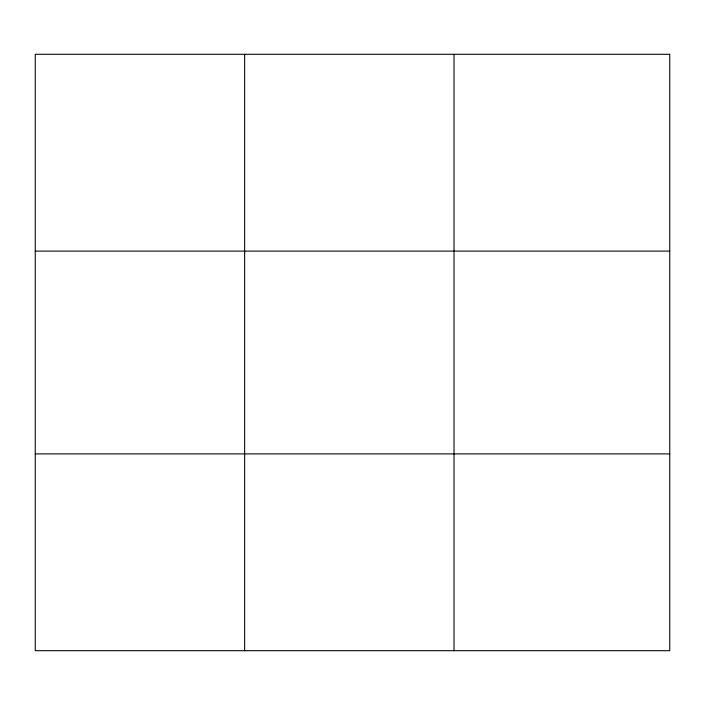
<?xml version="1.0" encoding="UTF-8"?>
<svg xmlns="http://www.w3.org/2000/svg" width="705" height="705" viewBox="0 0 705 705"><rect width="100%" height="100%" fill="white"/><g stroke="black" fill="none" stroke-linecap="round" stroke-linejoin="round"><path stroke-width="1.06" d="M244.635 54.294L244.635 650.706M454.02 54.294L454.02 650.706M35.25 251.112L669.75 251.112M35.25 453.888L669.75 453.888M669.75 54.294L669.75 650.706L35.25 650.706L35.25 54.294L669.75 54.294"/></g></svg>
